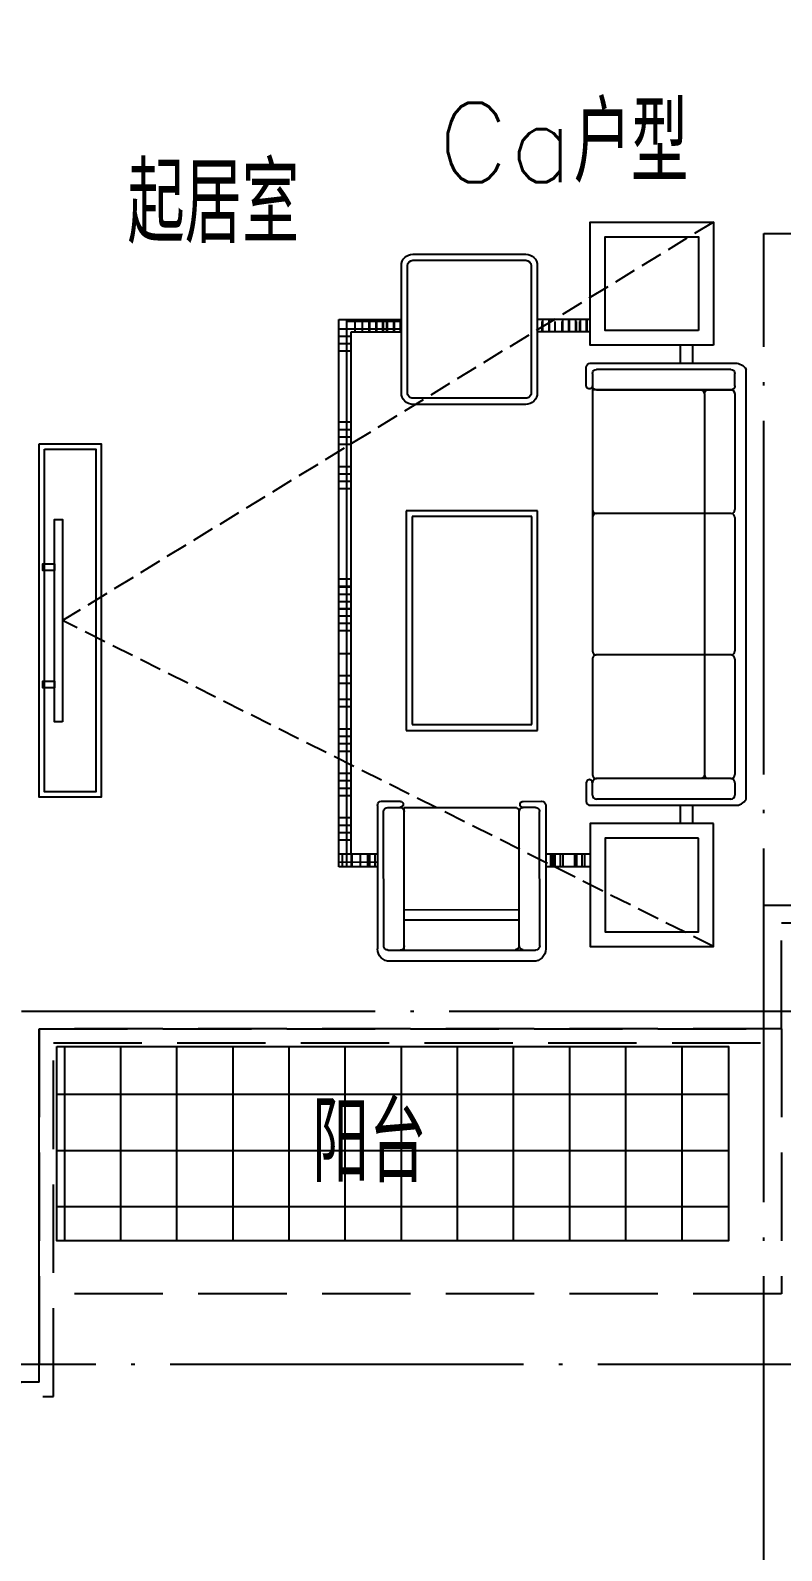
# Model space of a CAD drawing. Extents: x 95480 to 154880, y 32061 to 74061.
# Drawn here: x 114106 to 118356, y 46313 to 54916 of the extents above; entities that cross this region are included whole.
import ezdxf

# ---------------------------------------------------------------- set-up
doc = ezdxf.new("R2010")
doc.units = 0
doc.header["$LTSCALE"] = 1000
doc.header["$MEASUREMENT"] = 0
doc.linetypes.add('DASH', pattern=[0.35, 0.25, -0.1])
doc.linetypes.add('DOTE', pattern=[2.42, 2, -0.2, 0.02, -0.2])
for name, color, linetype in [('DOTE', 250, 'DOTE'), ('FUR', 8, 'CONTINUOUS'), ('hz', 8, 'CONTINUOUS'), ('PUB_HATCH', 8, 'CONTINUOUS'), ('PUB_TEXT', 7, 'CONTINUOUS'), ('WINDOW', 2, 'CONTINUOUS'), ('家具', 159, 'CONTINUOUS'), ('面积', 1, 'CONTINUOUS')]:
    doc.layers.add(name, color=color, linetype=linetype)
doc.styles.add('_TCH_DIM', font='SIMPLEX', dxfattribs={"bigfont": 'GBCBIG'})

# ---------------------------------------------------------------- blocks, each defined once
blk = doc.blocks.new('R37777777777')
at = {"layer": '家具', "ltscale": 0.5}
blk.add_lwpolyline([(1083651.5, -53168.7), (1083301.5, -53168.7), (1083301.5, -55168.7), (1083651.5, -55168.7)], close=True, dxfattribs=at)
at = {"layer": '家具', "color": 251, "ltscale": 40}
for points in [[(1083621.5, -53198.7), (1083331.5, -53198.7), (1083331.5, -55138.7), (1083621.5, -55138.7)], [(1083519.5, -54740.8), (1083566, -54740.8), (1083566, -53596.7), (1083519.5, -53596.7)], [(1083566, -53885.6), (1083631.5, -53885.6), (1083631.5, -53847.3), (1083566, -53847.3)], [(1083566, -54549.8), (1083631.5, -54549.8), (1083631.5, -54511.4), (1083566, -54511.4)]]:
    blk.add_lwpolyline(points, close=True, dxfattribs=at)
blk = doc.blocks.new('A$C5B63331B')
at = {"layer": '家具', "ltscale": 20}
for p, q in [((1885.5, 4002.1), (1247.9, 4002.1)), ((1182, 3936.1), (1182, 3217.1)), ((1951.4, 3217.1), (1951.4, 3936.1)), ((882.5, 3384.6), (63.8, 3384.6)), ((905.4, 3256.5), (905.4, 3361.7)), ((0, 917.6), (0, 3349.8)), ((847.7, 3233.7), (85, 3233.7)), ((870.6, 3256.6), (870.6, 1756.6)), ((1247.9, 3151.2), (1885.5, 3151.2)), ((1181.1, 1306.8), (1181.1, 2549.7)), ((1181.1, 2549.7), (1923.5, 2549.7)), ((1923.5, 2549.7), (1923.5, 1306.8)), ((870.6, 1710.8), (870.6, 1056.6)), ((1923.5, 1306.8), (1181.1, 1306.8)), ((905.4, 1010.9), (905.4, 905.7)), ((882.5, 882.8), (63.8, 882.8)), ((1134.6, 882.5), (1134.6, 70.3)), ((1262.7, 905.3), (1157.5, 905.4)), ((1935.5, 870.7), (1308.4, 871.4)), ((2063.6, 905.4), (1958.4, 905.5)), ((2086.4, 882.5), (2086.4, 70.3)), ((1205, 0), (2016.1, 0))]:
    blk.add_line(p, q, dxfattribs=at)
at = {"layer": '家具', "color": 8}
for p, q in [((1885.5, 3967.3), (1247.9, 3967.3)), ((1216.8, 3936.1), (1216.8, 3217.1)), ((1916.6, 3217.1), (1916.6, 3936.1)), ((901.6, 3632.1), (901.6, 3561.7)), ((905, 3632.1), (905, 3561.7)), ((940.5, 3632.1), (940.5, 3561.7)), ((943.5, 3619.8), (943.5, 3561.7)), ((943.7, 3619.8), (943.7, 3561.7)), ((963, 3619.8), (963, 3561.7)), ((963.1, 3619.8), (963.1, 3561.7)), ((966.2, 3632.1), (966.2, 3561.7)), ((1001.7, 3632.1), (1001.7, 3561.7)), ((1005, 3632.1), (1005, 3561.7)), ((1040.5, 3632.1), (1040.5, 3561.7)), ((1043.6, 3619.8), (1043.6, 3561.7)), ((1043.7, 3619.8), (1043.7, 3561.7)), ((1082.4, 3619.8), (1082.4, 3561.7)), ((1082.5, 3619.8), (1082.5, 3561.7)), ((1114.3, 3632.1), (1114.3, 3561.7)), ((1117.6, 3632.1), (1117.6, 3561.7)), ((1153.1, 3632.1), (1153.1, 3561.7)), ((1156.2, 3619.8), (1156.2, 3561.7)), ((1156.4, 3619.8), (1156.4, 3561.7)), ((1951.4, 3619.8), (2261.3, 3619.8)), ((1953.9, 3619.8), (1953.9, 3561.7)), ((1954, 3619.8), (1954, 3561.7)), ((1957.1, 3632.1), (1957.1, 3561.7)), ((1992.6, 3632.1), (1992.6, 3561.7)), ((1995.9, 3632.1), (1995.9, 3561.7)), ((2031.4, 3632.1), (2031.4, 3561.7)), ((2034.4, 3619.8), (2034.4, 3561.7)), ((2034.6, 3619.8), (2034.6, 3561.7)), ((2053.9, 3619.8), (2053.9, 3561.7)), ((2054.1, 3619.8), (2054.1, 3561.7)), ((2057.1, 3632.1), (2057.1, 3561.7)), ((2092.6, 3632.1), (2092.6, 3561.7)), ((2095.9, 3632.1), (2095.9, 3561.7)), ((2131.4, 3632.1), (2131.4, 3561.7)), ((2134.5, 3619.8), (2134.5, 3561.7)), ((2134.7, 3619.8), (2134.7, 3561.7)), ((2173.3, 3619.8), (2173.3, 3561.7)), ((2173.5, 3619.8), (2173.5, 3561.7)), ((2215.3, 3632.1), (2215.3, 3561.7)), ((2261.3, 3632.1), (2261.3, 3452.3)), ((1951.4, 3577.9), (2305.5, 3577.9)), ((2235.1, 3536), (2305.5, 3536)), ((2235.1, 3494.1), (2305.5, 3494.1)), ((2235.1, 3452.3), (2305.5, 3452.3)), ((2261.3, 3452.3), (2261.3, 2120.7)), ((63.8, 3256.9), (63.8, 3326.6)), ((87.1, 3349.8), (847.7, 3349.8)), ((870.6, 3326.9), (870.6, 3256.6)), ((63.8, 3210.6), (63.8, 2556.8)), ((87.1, 3233.7), (870.6, 3233.7)), ((235.7, 3210.6), (235.7, 1056.8)), ((1247.9, 3186), (1885.5, 3186)), ((2235.1, 3050.2), (2305.5, 3050.2)), ((2235.1, 3008.3), (2305.5, 3008.3)), ((2235.1, 2966.4), (2305.5, 2966.4)), ((2235.1, 2924.5), (2305.5, 2924.5)), ((2235.1, 2798.9), (2305.5, 2798.9)), ((2235.1, 2757), (2305.5, 2757)), ((2235.1, 2715.1), (2305.5, 2715.1)), ((2235.1, 2673.3), (2305.5, 2673.3)), ((63.8, 2510.6), (63.8, 1756.8)), ((85, 2533.7), (847.7, 2533.7)), ((1214, 1339.7), (1214, 2516.8)), ((1214, 2516.8), (1890.5, 2516.8)), ((1890.5, 2516.8), (1890.5, 1339.7)), ((2235.1, 2162.6), (2305.5, 2162.6)), ((2235.1, 2120.7), (2305.5, 2120.7)), ((2235.1, 2117.5), (2305.5, 2117.5)), ((2235.1, 2075.6), (2305.5, 2075.6)), ((2261.3, 2120.7), (2261.3, 1439.3)), ((2235.1, 2033.8), (2305.5, 2033.8)), ((2235.1, 1995.1), (2305.5, 1995.1)), ((2235.1, 1991.9), (2305.5, 1991.9)), ((2235.1, 1953.2), (2305.5, 1953.2)), ((2235.1, 1911.3), (2305.5, 1911.3)), ((2235.1, 1869.4), (2305.5, 1869.4)), ((85, 1733.7), (847.7, 1733.7)), ((2235.1, 1740.6), (2305.5, 1740.6)), ((63.8, 1710.6), (63.8, 1056.9)), ((2235.1, 1615), (2305.5, 1615)), ((2235.1, 1573.1), (2305.5, 1573.1)), ((2235.1, 1481.2), (2305.5, 1481.2)), ((2235.1, 1439.3), (2305.5, 1439.3)), ((2261.3, 1439.3), (2261.3, 535.4)), ((1890.5, 1339.7), (1214, 1339.7)), ((2235.1, 1313.7), (2305.5, 1313.7)), ((2235.1, 1271.8), (2305.5, 1271.8)), ((2235.1, 1229.9), (2305.5, 1229.9)), ((2235.1, 1188.1), (2305.5, 1188.1)), ((87.1, 1033.7), (847.7, 1033.7)), ((2235.1, 1062.4), (2305.5, 1062.4)), ((63.8, 1010.5), (63.8, 940.8)), ((870.6, 940.5), (870.6, 1010.8)), ((2235.1, 1020.5), (2305.5, 1020.5)), ((2235.1, 978.7), (2305.5, 978.7)), ((87.1, 917.6), (847.7, 917.6)), ((1192.3, 870.5), (1262.6, 870.4)), ((1934.6, 64), (1935.5, 870.7)), ((2028.7, 870.6), (1958.4, 870.7)), ((2235.1, 936.8), (2305.5, 936.8)), ((1168.5, 87.1), (1169.4, 847.7)), ((1284.6, 85.9), (1285.5, 848.6)), ((1284.6, 85.9), (1285.5, 848.6)), ((1284.6, 86.9), (1285.5, 847.5)), ((1934.6, 87.2), (1935.5, 847.8)), ((2050.7, 87.1), (2051.6, 847.7)), ((2235.1, 811.1), (2305.5, 811.1)), ((2235.1, 769.3), (2305.5, 769.3)), ((2235.1, 727.4), (2305.5, 727.4)), ((914.8, 605.5), (914.8, 535.1)), ((930.2, 605.7), (930.2, 535.4)), ((960.8, 605.5), (960.8, 535.1)), ((965, 605.5), (965, 535.1)), ((972.3, 605.7), (972.3, 535.4)), ((1037.8, 605.5), (1037.8, 535.1)), ((1053.3, 605.7), (1053.3, 535.4)), ((1083.8, 605.5), (1083.8, 535.1)), ((1088, 605.5), (1088, 535.1)), ((1095.3, 605.7), (1095.3, 535.4)), ((1107.8, 605.5), (1107.8, 535.1)), ((2086, 605.5), (2086, 535.1)), ((2101.5, 605.7), (2101.5, 535.4)), ((2132, 605.5), (2132, 535.1)), ((2136.2, 605.5), (2136.2, 535.1)), ((2143.5, 605.7), (2143.5, 535.4)), ((2183.5, 605.5), (2183.5, 535.1)), ((2231.4, 606.5), (2231.4, 535.4)), ((2235.1, 685.5), (2305.5, 685.5)), ((2235.8, 606.5), (2235.8, 535.4)), ((2286, 606.5), (2286, 535.4)), ((2086.4, 560.6), (2305.5, 559.9)), ((1136.1, 501.7), (1134.6, 501.7)), ((1934.8, 292.2), (1284.8, 292.4)), ((1934.8, 235.3), (1284.8, 235.5)), ((1261.4, 63.7), (1191.7, 63.8)), ((1957.8, 63.9), (1261.4, 63.7)), ((2027.4, 63.9), (1957.8, 63.9))]:
    blk.add_line(p, q, dxfattribs=at)
at = {"layer": '家具'}
for p, q in [((882.5, 3632.1), (1182, 3632.1)), ((2305.5, 3632.1), (1951.4, 3632.1)), ((2305.5, 535.4), (2305.5, 3632.1)), ((882.5, 3561.7), (1182, 3561.7)), ((2235.1, 3561.7), (1951.4, 3561.7)), ((2235.1, 606.5), (2235.1, 3561.7)), ((301.5, 3384.6), (301.5, 3486.7)), ((371.8, 3384.6), (371.8, 3486.7)), ((301.5, 780.7), (301.5, 882.8)), ((371.8, 780.7), (371.8, 882.8)), ((882.5, 605.7), (1134.6, 605.7)), ((2086.4, 606.5), (2305.5, 606.5)), ((882.5, 535.4), (1134.6, 535.4)), ((2086.4, 535.4), (2305.5, 535.4))]:
    blk.add_line(p, q, dxfattribs=at)
at = {"layer": '家具', "ltscale": 20}
for points in [[(186.1, 3486.7), (882.5, 3486.7), (882.5, 4183.2), (186.1, 4183.2)], [(186.1, 780.7), (882.5, 780.7), (882.5, 84.3), (186.1, 84.3)]]:
    blk.add_lwpolyline(points, close=True, dxfattribs=at)
at = {"layer": '家具', "color": 8}
for points in [[(269.7, 3570.3), (799, 3570.3), (799, 4099.6), (269.7, 4099.6)], [(269.7, 697.1), (799, 697.1), (799, 167.8), (269.7, 167.8)]]:
    blk.add_lwpolyline(points, close=True, dxfattribs=at)
at = {"layer": '家具', "ltscale": 20}
for centre, major_axis, ratio, start_param, end_param in [((1247.9, 3936.1), (-46.6, 46.6), 1, -0.785398, 0.785398), ((1885.5, 3936.1), (46.6, 46.6), 1, 5.497787, 7.068583), ((60.5, 3314.8), (-49.4, 49.4), 1, -0.833005, 0.260903), ((882.5, 3361.7), (16.2, 16.2), 1, 5.497787, 7.068583), ((847.7, 3256.6), (-16.2, 16.2), 1, 2.356194, 3.926991), ((888, 3256.6), (12.7, 12.7), 0.942987, 2.325807, 5.4674), ((1247.9, 3217.1), (46.6, 46.6), 1, 2.356194, 3.926991), ((1885.5, 3217.1), (-46.6, 46.6), 1, 2.356194, 3.926991), ((1157.5, 882.5), (16.2, 16.2), 1, 0.784233, 2.355029), ((1262.6, 887.9), (-12.4, 12.4), 0.983988, 2.347459, 5.489052), ((1262.6, 847.6), (16.2, 16.2), 1, 5.496622, 7.067418), ((1308.4, 848.5), (-16.2, 16.2), 1, -0.786564, 0.784233), ((1308.4, 848.5), (-16.2, 16.2), 1, -0.786564, 0.784233), ((1958.4, 847.8), (16.2, 16.2), 1, 0.784233, 2.355029), ((1958.4, 888.1), (-12.6, 12.7), 0.942686, -0.811465, 2.330128), ((2063.6, 882.5), (16.2, 16.2), 1, 5.496622, 7.067418), ((1205, 70.3), (-49.7, 49.7), 1, 0.785398, 2.356194), ((2016.1, 70.3), (-49.7, 49.7), 1, 2.356194, 3.926991)]:
    blk.add_ellipse(centre, major_axis=major_axis, ratio=ratio, start_param=start_param, end_param=end_param, dxfattribs=at)
at = {"layer": '家具', "color": 8}
for centre, major_axis, start_param, end_param in [((1247.9, 3936.1), (-22, 22), -0.785398, 0.785398), ((1885.5, 3936.1), (22, 22), 5.497787, 7.068583), ((87.1, 3326.6), (16.4, 16.4), 0.785398, 2.356194), ((847.7, 3326.9), (16.2, 16.2), 5.497787, 7.068583), ((87.1, 3256.9), (16.4, 16.4), 2.356194, 3.926991), ((87.1, 3210.5), (16.4, 16.4), 0.785398, 2.356194), ((212.5, 3210.6), (16.4, -16.4), 0.785398, 2.267485), ((212.5, 3210.6), (-16.4, 16.4), 3.926991, 5.409078), ((1247.9, 3217.1), (22, 22), 2.356194, 3.926991), ((1885.5, 3217.1), (-22, 22), 2.356194, 3.926991), ((258.9, 1056.8), (16.4, -16.4), 3.926991, 5.409078), ((1192.3, 847.6), (-16.2, 16.2), -0.786564, 0.784233), ((2028.7, 847.7), (16.2, 16.2), 5.496622, 7.067418), ((1191.7, 87), (16.4, 16.4), 2.355029, 3.925825), ((1261.4, 86.9), (-16.4, 16.4), 2.355029, 3.925825), ((1307.8, 86.9), (16.4, 16.4), 2.355029, 3.925825), ((1957.8, 87.2), (16.4, 16.4), 2.355029, 3.925825), ((2027.5, 87.1), (16.4, 16.4), 3.925825, 5.496622), ((1261.5, 88), (16.4, 16.4), 3.925825, 5.407912), ((1261.5, 88), (16.4, 16.4), 3.925825, 5.407912), ((1307.7, 87.9), (16.4, 16.4), 2.443738, 3.925825), ((1307.7, 87.9), (16.4, 16.4), 2.443738, 3.925825)]:
    blk.add_ellipse(centre, major_axis=major_axis, ratio=1, start_param=start_param, end_param=end_param, dxfattribs=at)
at = {"layer": '家具', "color": 8, "extrusion": (0, 0, -1)}
for centre, major_axis, start_param, end_param in [((87.1, 3210.6), (-16.4, -16.4), 0.785398, 2.267485), ((258.9, 3210.6), (16.4, -16.4), 2.356194, 3.838281), ((258.9, 3210.6), (16.4, 16.4), 3.926991, 5.409078), ((87.1, 2556.8), (16.4, -16.4), 0.874108, 2.356194), ((87.1, 2510.6), (-16.4, -16.4), 0.785398, 2.267485), ((87.1, 1756.8), (16.4, -16.4), 0.874108, 2.356194), ((87.1, 1710.6), (-16.4, -16.4), 0.785398, 2.267485), ((87.1, 1056.9), (16.4, -16.4), 0.785398, 2.356194), ((87.1, 1010.5), (16.4, -16.4), 2.356194, 3.926991), ((212.5, 1056.8), (-16.4, -16.4), 3.926991, 5.409078), ((87.1, 940.8), (16.4, -16.4), 0.785398, 2.356194), ((847.7, 940.5), (16.2, -16.2), 5.497787, 7.068583)]:
    blk.add_ellipse(centre, major_axis=major_axis, ratio=1, start_param=start_param, end_param=end_param, dxfattribs=at)
at = {"layer": '家具', "ltscale": 20, "extrusion": (0, 0, -1)}
for centre, major_axis, ratio, start_param, end_param in [((847.7, 2556.6), (16.2, -16.2), 1, 5.497787, 7.068583), ((847.7, 2510.8), (-16.2, -16.2), 1, 2.356194, 3.926991), ((847.7, 1756.6), (16.2, -16.2), 1, 5.497787, 7.068583), ((847.7, 1710.8), (-16.2, -16.2), 1, 2.356194, 3.926991), ((847.7, 1056.6), (-16.2, -16.2), 1, 3.926991, 5.497787), ((847.7, 1010.8), (-16.2, -16.2), 1, 2.356194, 3.926991), ((888, 1010.8), (12.7, -12.7), 0.942987, 2.325807, 5.4674), ((60.5, 952.6), (-49.4, -49.4), 1, -0.833005, 0.260903), ((882.5, 905.7), (16.2, -16.2), 1, 5.497787, 7.068583)]:
    blk.add_ellipse(centre, major_axis=major_axis, ratio=ratio, start_param=start_param, end_param=end_param, dxfattribs=at)

msp = doc.modelspace()

# ---------------------------------------------------------------- hatches: boundary and pattern name
at = {"layer": 'PUB_HATCH'}
h = msp.add_hatch(dxfattribs=at)
h.set_pattern_fill('NET', color=256, scale=100, style=0)
h.set_pattern_definition([(0, (0, 0), (0, 317.5), []), (90, (0, 0), (-317.5, 2e-14), [])])
h.paths.add_polyline_path([(118056.1, 49165.7), (114256.1, 49165.7), (114256.1, 48065.7), (118056.1, 48065.7)])
h.paths.add_polyline_path([(115645, 48248.5), (116434.1, 48248.5), (116434.1, 48933.5), (115645, 48933.5)], flags=24)

# ---------------------------------------------------------------- linework, layer by layer
at = {"layer": 'DOTE'}
for p, q in [((118256.1, 45865.7), (118256.1, 53765.7)), ((118256.1, 53765.7), (121856.1, 53765.7)), ((118256.1, 49965.7), (121856.1, 49965.7)), ((114056.1, 49365.7), (121856.1, 49365.7)), ((136256.1, 47365.7), (107456.1, 47365.7))]:
    msp.add_line(p, q, dxfattribs=at)
at = {"layer": 'FUR', "color": 250, "linetype": 'DASH', "ltscale": 0.5}
for p in [(117970, 53830.9), (117970, 49732)]:
    msp.add_line(p, (114288.1, 51576), dxfattribs=at)
at = {"layer": 'PUB_HATCH'}
msp.add_lwpolyline([(114256.1, 49165.7), (118056.1, 49165.7), (118056.1, 48065.7), (114256.1, 48065.7)], close=True, dxfattribs=at)
at = {"layer": '面积', "color": 1, "linetype": 'DASH', "ltscale": 2}
for points in [[(123236.1, 61245.7), (118076.1, 61245.7), (118076.1, 58645.7), (114236.1, 58645.7), (114236.1, 60145.7), (112076.1, 60145.7), (112076.1, 58645.7), (108776.1, 58645.7), (108776.1, 52685.7), (109976.1, 52685.7), (109976.1, 47185.7), (114236.1, 47185.7), (114236.1, 49185.7), (118436.1, 49185.7)], [(118356.1, 49265.7), (114156.1, 49265.7), (114156.1, 47265.7), (110056.1, 47265.7), (110056.1, 52765.7), (108856.1, 52765.7), (108856.1, 58565.7), (112156.1, 58565.7), (112156.1, 60065.7), (114156.1, 60065.7), (114156.1, 58565.7), (118156.1, 58565.7), (118156.1, 61165.7), (123156.1, 61165.7)], [(123156.1, 61165.7), (118156.1, 61165.7), (118156.1, 58565.7), (118156.1, 58565.7), (114156.1, 58565.7), (114156.1, 60065.7), (112156.1, 60065.7), (112156.1, 58565.7), (108856.1, 58565.7), (108856.1, 52765.7), (110056.1, 52765.7), (110056.1, 47265.7), (114156.1, 47265.7), (114156.1, 49265.7), (118356.1, 49265.7), (118356.1, 49865.7), (125356.1, 49865.7)], [(114156.1, 60065.7), (112156.1, 60065.7), (112156.1, 58565.7), (108856.1, 58565.7), (108856.1, 52765.7), (110056.1, 52765.7), (110056.1, 47265.7), (114156.1, 47265.7), (114156.1, 49265.7), (118356.1, 49265.7), (118356.1, 49865.7), (121856.1, 49865.7), (121856.1, 53765.7), (119556.1, 53765.7), (119556.1, 56065.7), (117256.1, 56065.7), (117256.1, 58565.7), (114156.1, 58565.7), (114156.1, 60065.7)]]:
    msp.add_lwpolyline(points, dxfattribs=at)
msp.add_lwpolyline([(114156.1, 49265.7), (118356.1, 49265.7), (118356.1, 47765.7), (114156.1, 47765.7)], close=True, dxfattribs=at)

# ---------------------------------------------------------------- block references
at = {"layer": 'hz', "xscale": -1}
msp.add_blockref('R37777777777', (1197807.6, 105744.7), dxfattribs=at)
at = {"layer": 'WINDOW', "xscale": -1}
msp.add_blockref('A$C5B63331B', (118156.1, 49647.8), dxfattribs=at)

# ---------------------------------------------------------------- texts
at = {"layer": 'PUB_TEXT', "style": '_TCH_DIM'}
for s, p in [('Ca户型', (116409.1, 54056.2)), ('起居室', (114655.1, 53712.4)), ('阳台', (115699.6, 48397.4))]:
    msp.add_text(s, height=450, dxfattribs=at).set_placement(p)

doc.saveas('drawing.dxf')
